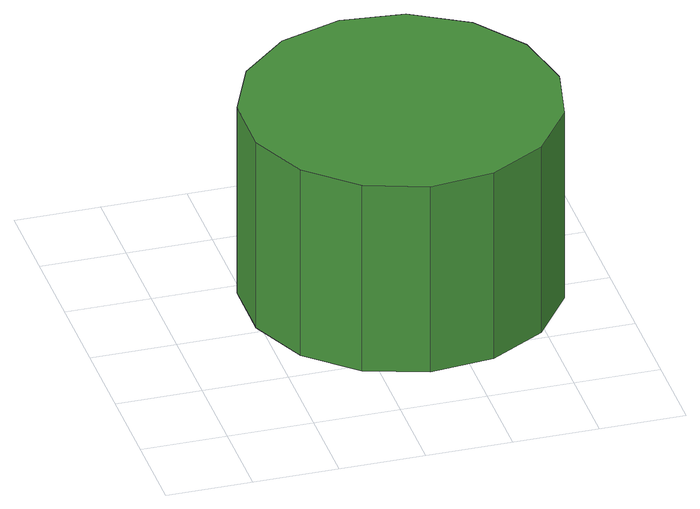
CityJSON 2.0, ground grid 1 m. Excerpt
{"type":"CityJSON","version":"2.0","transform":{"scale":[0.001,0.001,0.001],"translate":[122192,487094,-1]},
"CityObjects":{
"tree1":{"type":"SolitaryVegetationObject","attributes":{"function":"something"},"geometry":[{"type":"MultiSurface","lod":"1","boundaries":[[[0,1,2,3,4,5,6,7,8,9,10,11,12,13,14]],[[15,16,17,18,19,20,21,22,23,24,25,26,27,28,29]],[[0,29,28,1]],[[1,28,27,2]],[[2,27,26,3]],[[3,26,25,4]],[[4,25,24,5]],[[5,24,23,6]],[[6,23,22,7]],[[7,22,21,8]],[[8,21,20,9]],[[9,20,19,10]],[[10,19,18,11]],[[11,18,17,12]],[[12,17,16,13]],[[13,16,15,14]],[[14,15,29,0]]]}]}
},
"vertices":[
[4551,2472,2732],[4393,3214,2732],[3947,3828,2732],[3290,4208,2732],[2536,4287,2732],[1814,4052,2732],[1250,3545,2732],[942,2852,2732],[942,2093,2732],[1250,1400,2732],[1814,892,2732],[2536,658,2732],[3290,737,2732],[3947,1116,2732],[4393,1730,2732],[4393,1730,312],[3947,1116,312],[3290,737,312],[2536,658,312],[1814,892,312],[1250,1400,312],[942,2093,312],[942,2852,312],[1250,3545,312],[1814,4052,312],[2536,4287,312],[3290,4208,312],[3947,3828,312],[4393,3214,312],[4551,2472,312]
]}
